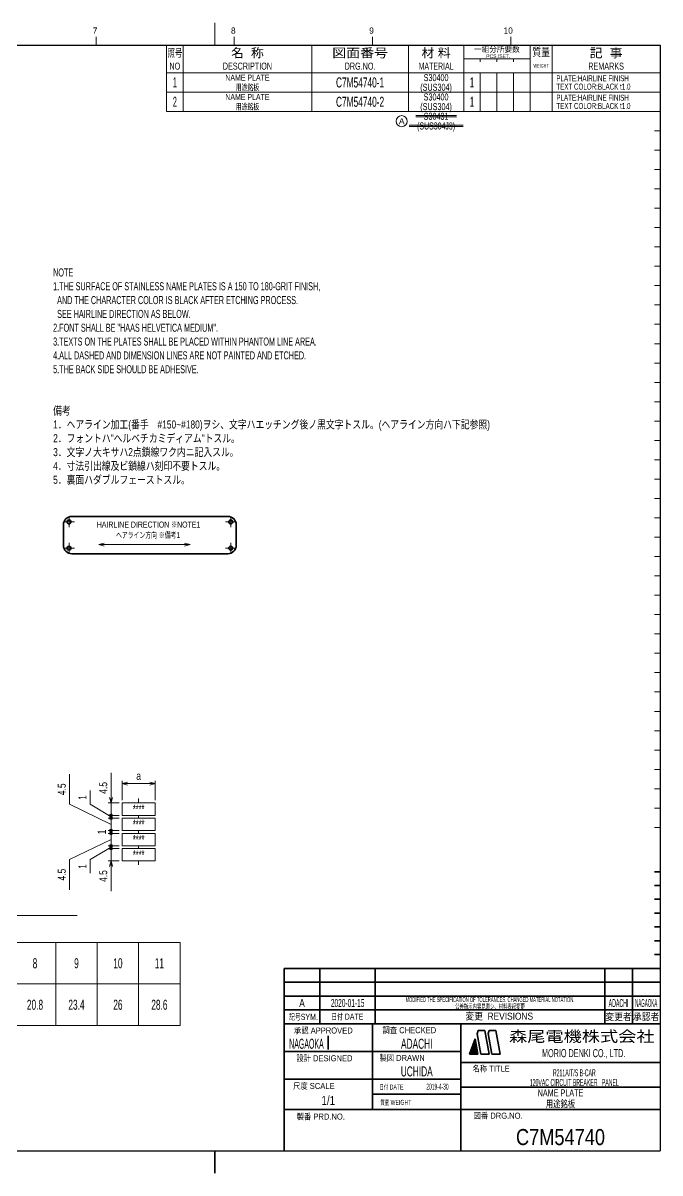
# Model space of a CAD drawing. Header units: millimetres. Extents: x 7 to 587, y 2 to 418.
# Drawn here: x 356.6 to 587, y 2 to 418 of the extents above; entities that cross this region are included whole.
import ezdxf
from ezdxf.enums import TextEntityAlignment as Align

# ---------------------------------------------------------------- set-up
doc = ezdxf.new("R2010")
doc.units = ezdxf.units.MM
doc.linetypes.add('DASHDOT', pattern=[25.3, 12.7, -6.3, 0, -6.3])
doc.linetypes.add('DIVIDE', pattern=[31.6, 12.7, -6.3, 0, -6.3, 0, -6.3])
for name, color, linetype in [('図面枠B6M', 7, 'Continuous'), ('図面枠C7M', 7, 'Continuous'), ('表題、部品表_01', 7, 'Continuous'), ('表題、部品表_02', 7, 'Continuous'), ('表題、部品表_03', 7, 'Continuous'), ('表題、部品表_訂正', 7, 'Continuous')]:
    doc.layers.add(name, color=color, linetype=linetype)
doc.styles.add('HG丸ｺﾞｼｯｸM-PRO', font='')
doc.styles.get('HG丸ｺﾞｼｯｸM-PRO').set_extended_font_data('HG丸ｺﾞｼｯｸM-PRO')

# ---------------------------------------------------------------- blocks, each defined once
blk = doc.blocks.new('BLKF026')
at = {"layer": '図面枠C7M', "color": 4, "linetype": 'Continuous', "lineweight": 13}
for p, q in [((519.749617, 49.41693), (520.269705, 49.937017)), ((519.830546, 49.63928), (520.248506, 50.05724)), ((519.911475, 49.861631), (520.227307, 50.177463)), ((519.992404, 50.083981), (520.206109, 50.297686)), ((520.073333, 50.306331), (520.18491, 50.417909)), ((520.154262, 50.528681), (520.163712, 50.538131)), ((518.157871, 44.996757), (520.693675, 47.532561)), ((518.211969, 45.192276), (520.672477, 47.652784)), ((518.292898, 45.414626), (520.651278, 47.773006)), ((518.299292, 44.996757), (520.714874, 47.412338)), ((518.373827, 45.636976), (520.63008, 47.893229)), ((518.440714, 44.996757), (520.736072, 47.292115)), ((518.454756, 45.859327), (520.608881, 48.013452)), ((518.535684, 46.081677), (520.587682, 48.133675)), ((518.582135, 44.996757), (520.757271, 47.171892)), ((518.616613, 46.304027), (520.566484, 48.253898)), ((518.697542, 46.526377), (520.545285, 48.374121)), ((518.723556, 44.996757), (520.778469, 47.051669)), ((518.778471, 46.748727), (520.524087, 48.494343)), ((518.8594, 46.971078), (520.502888, 48.614566)), ((518.864978, 44.996757), (520.799668, 46.931447)), ((518.940329, 47.193428), (520.48169, 48.734789)), ((519.006399, 44.996757), (520.820866, 46.811224)), ((519.021258, 47.415778), (520.460491, 48.855012)), ((519.102186, 47.638128), (520.439293, 48.975235)), ((519.147821, 44.996757), (520.842065, 46.691001)), ((519.183115, 47.860479), (520.418094, 49.095457)), ((519.264044, 48.082829), (520.396896, 49.21568)), ((519.289242, 44.996757), (520.863263, 46.570778)), ((519.344973, 48.305179), (520.375697, 49.335903)), ((519.425902, 48.527529), (520.354499, 49.456126)), ((519.430663, 44.996757), (520.884462, 46.450555)), ((519.506831, 48.749879), (520.3333, 49.576349)), ((519.572085, 44.996757), (520.90566, 46.330332)), ((519.58776, 48.97223), (520.312102, 49.696572)), ((519.668689, 49.19458), (520.290903, 49.816794)), ((519.713506, 44.996757), (520.926859, 46.21011)), ((519.854927, 44.996757), (520.948057, 46.089887)), ((519.996349, 44.996757), (520.969256, 45.969664)), ((520.13777, 44.996757), (520.990455, 45.849441)), ((520.279191, 44.996757), (521.011653, 45.729218)), ((520.420613, 44.996757), (521.032852, 45.608995)), ((520.562034, 44.996757), (521.05405, 45.488773)), ((520.703455, 44.996757), (521.075249, 45.36855)), ((520.844877, 44.996757), (521.096447, 45.248327)), ((520.986298, 44.996757), (521.117646, 45.128104)), ((521.12772, 44.996757), (521.138844, 45.007881))]:
    blk.add_line(p, q, dxfattribs=at)
blk = doc.blocks.new('BLKF023')
at = {"layer": '図面枠C7M', "color": 4, "linetype": 'Continuous', "lineweight": 13}
for p, q in [((426, 410), (426, 418)), ((383, 413), (383, 410)), ((433, 413), (433, 410)), ((483, 413), (483, 410)), ((533, 413), (533, 410)), ((585, 393), (587, 393)), ((585, 386), (587, 386)), ((585, 379), (587, 379)), ((585, 372), (587, 372)), ((585, 365), (587, 365)), ((585, 358), (587, 358)), ((585, 351), (587, 351)), ((585, 344), (587, 344)), ((585, 337), (587, 337)), ((585, 330), (587, 330)), ((585, 323), (587, 323)), ((585, 316), (587, 316)), ((585, 309), (587, 309)), ((585, 302), (587, 302)), ((585, 295), (587, 295)), ((585, 288), (587, 288)), ((585, 281), (587, 281)), ((585, 274), (587, 274)), ((585, 267), (587, 267)), ((587, 260), (585, 260)), ((585, 253), (587, 253)), ((585, 246), (587, 246)), ((585, 239), (587, 239)), ((585, 232), (587, 232)), ((585, 225), (587, 225)), ((585, 218), (587, 218)), ((585, 211), (587, 211)), ((585, 204), (587, 204)), ((585, 197), (587, 197)), ((585, 190), (587, 190)), ((585, 183), (587, 183)), ((585, 176), (587, 176)), ((585, 169), (587, 169)), ((585, 162), (587, 162)), ((585, 155), (587, 155)), ((585, 148), (587, 148)), ((585, 141), (587, 141)), ((585, 134), (587, 134)), ((585, 127), (587, 127))]:
    blk.add_line(p, q, dxfattribs=at)
at = {"layer": '図面枠C7M', "color": 2, "linetype": 'Continuous', "lineweight": 25}
for p, q in [((33, 410), (587, 410)), ((587, 410), (587, 10)), ((7, 10), (587, 10))]:
    blk.add_line(p, q, dxfattribs=at)
at = {"layer": '図面枠C7M', "color": 3, "linetype": 'Continuous', "lineweight": 35}
for p, q in [((587, 111), (585, 111)), ((587, 106), (585, 106)), ((587, 101), (585, 101)), ((587, 96), (585, 96)), ((587, 91), (585, 91)), ((587, 86), (585, 86)), ((587, 81), (585, 81)), ((451, 76), (587, 76)), ((451, 76), (451, 10)), ((464, 56), (464, 76)), ((484, 56), (484, 76)), ((567, 56), (567, 76)), ((577, 56), (577, 76)), ((451, 71), (587, 71)), ((451, 66), (587, 66)), ((451, 61), (587, 61)), ((451, 56), (587, 56)), ((483, 56), (483, 25)), ((515, 56), (515, 10)), ((467.01, 51.56), (467.01, 46.69)), ((518.14, 45), (520.16, 50.55)), ((521.14, 45), (520.16, 50.55)), ((520.84, 52.4), (521.23, 53.5)), ((522.14, 45), (520.84, 52.4)), ((521.23, 53.5), (523.64, 53.5)), ((525.14, 45), (523.64, 53.5)), ((525.18, 53.5), (524.82, 52.51)), ((526.14, 45), (524.82, 52.51)), ((525.18, 53.5), (527.64, 53.5)), ((529.14, 45), (527.64, 53.5)), ((451, 46), (515, 46)), ((515, 42), (587, 42)), ((518.14, 45), (521.14, 45)), ((522.14, 45), (525.14, 45)), ((526.14, 45), (529.14, 45)), ((451, 36), (515, 36)), ((483, 30.5), (515, 30.5)), ((515, 33), (587, 33)), ((451, 25), (587, 25)), ((426, 2), (426, 10))]:
    blk.add_line(p, q, dxfattribs=at)
at = {"layer": '図面枠C7M', "color": 4, "linetype": 'Continuous', "lineweight": 13}
blk.add_blockref('BLKF026', (0, 0), dxfattribs=at)
at = {"layer": '図面枠C7M', "color": 4, "linetype": 'Continuous', "lineweight": 13, "style": 'HG丸ｺﾞｼｯｸM-PRO', "width": 1.003994}
for s, height, p in [('7', 2.25, (381.79, 413.45)), ('8', 2.25, (431.8, 413.45)), ('9', 2.25, (481.8, 413.45)), ('10', 2.255, (530.4, 413.45))]:
    blk.add_text(s, height=height, dxfattribs=at).set_placement(p, align=Align.BOTTOM_LEFT)
at = {"layer": '図面枠C7M', "color": 4, "linetype": 'Continuous', "lineweight": 13, "style": 'HG丸ｺﾞｼｯｸM-PRO'}
for s, height, width, p in [('記号SYM.', 2.182, 0.69227, (458.03, 58.49)), ('日付 DATE', 2.182, 0.692507, (473.87, 58.58)), ('変更  REVISIONS', 2.5455, 0.887352, (528.85, 58.72)), ('変更者', 2.545, 0.887717, (572, 58.5)), ('承認者', 2.545, 0.887717, (582, 58.5)), ('承認 APPROVED', 2.1818, 0.863151, (465.21, 53.54)), ('調査 CHECKED', 2.182, 0.863174, (496.34, 53.67)), ('設計 DESIGNED', 2.1818, 0.862613, (465.61, 43.51)), ('製図 DRAWN', 2.182, 0.863099, (493.7, 43.65)), ('名称 TITLE', 2.182, 0.862489, (525.93, 39.77)), ('尺度 SCALE', 2.182, 0.862581, (461.78, 33.49)), ('日付 DATE', 1.818, 0.618255, (489.88, 33.09)), ('質量 WEIGHT', 1.818, 0.618812, (491.46, 27.55)), ('製番 PRD.NO.', 2.182, 0.863299, (464.29, 22.41)), ('図番 DRG.NO.', 2.182, 0.863083, (528.44, 22.73))]:
    blk.add_text(s, height=height, dxfattribs=dict(at, width=width)).set_placement(p, align=Align.MIDDLE_CENTER)
at = {"layer": '図面枠C7M', "color": 2, "linetype": 'Continuous', "lineweight": 25, "style": 'HG丸ｺﾞｼｯｸM-PRO', "width": 1.206081}
blk.add_text('森尾電機株式会社', height=4, dxfattribs=at).set_placement((558.72, 51.43), align=Align.MIDDLE_CENTER)
at = {"layer": '図面枠C7M', "color": 3, "linetype": 'Continuous', "lineweight": 35, "style": 'HG丸ｺﾞｼｯｸM-PRO', "width": 0.652197}
blk.add_text('MORIO DENKI CO., LTD.', height=2.9091, dxfattribs=at).set_placement((559.38, 45.36), align=Align.MIDDLE_CENTER)
blk = doc.blocks.new('BLKF027')
at = {"layer": '図面枠C7M', "color": 3, "linetype": 'Continuous', "lineweight": 35, "style": 'HG丸ｺﾞｼｯｸM-PRO'}
for s, height, width, p in [('A', 2.91, 0.782973, (457.5, 63.5)), ('2020-01-15', 2.909, 0.488281, (474, 63.5)), ('MODIFIED THE SPECIFICATION OF TOLERANCES. CHANGED MATERIAL NOTATION.', 1.8182, 0.497766, (525.5, 64.75)), ('ADACHI', 2.909, 0.39045, (572, 63.5)), ('NAGAOKA', 2.909, 0.334453, (582, 63.5)), ('NAGAOKA', 3.636, 0.414524, (459.11, 48.75)), ('ADACHI', 3.636, 0.619335, (499, 48.75)), ('UCHIDA', 3.636, 0.61989, (499, 38.75)), ('R211A/T/S B-CAR', 2.5455, 0.439022, (556, 38.25)), ('2019-4-30', 2.182, 0.482367, (506.5, 33.25)), ('120VAC CIRCUIT BREAKER\u3000PANEL', 2.5455, 0.439054, (556, 34.75)), ('1/1', 3.273, 0.80628, (467, 28.25)), ('NAME PLATE', 2.545, 0.742249, (551, 31)), ('C7M54740', 5.818, 0.846013, (551, 15))]:
    blk.add_text(s, height=height, dxfattribs=dict(at, width=width)).set_placement(p, align=Align.MIDDLE_CENTER)
blk = doc.blocks.new('BLKF054')
at = {"layer": '表題、部品表_01', "color": 4, "linetype": 'DASHDOT', "lineweight": 13}
for p, q in [((398.4, 137.46), (398.4, 135.87)), ((398.4, 131.37), (398.4, 130.37)), ((398.4, 125.87), (398.4, 124.87)), ((398.4, 120.37), (398.4, 119.37)), ((398.4, 114.87), (398.4, 113.46))]:
    blk.add_line(p, q, dxfattribs=at)
at = {"layer": '表題、部品表_01', "color": 4, "linetype": 'DIVIDE', "lineweight": 13}
for p, q in [((404.4, 135.87), (392.4, 135.87)), ((392.4, 135.87), (392.4, 131.37)), ((404.4, 131.37), (404.4, 135.87)), ((392.4, 131.37), (404.4, 131.37)), ((392.4, 130.37), (404.4, 130.37)), ((392.4, 130.37), (392.4, 125.87)), ((404.4, 125.87), (404.4, 130.37)), ((392.4, 125.87), (404.4, 125.87)), ((392.4, 124.87), (404.4, 124.87)), ((392.4, 124.87), (392.4, 120.37)), ((404.4, 120.37), (404.4, 124.87)), ((392.4, 120.37), (404.4, 120.37)), ((392.4, 119.37), (404.4, 119.37)), ((392.4, 119.37), (392.4, 114.87)), ((404.4, 114.87), (404.4, 119.37)), ((392.4, 114.87), (404.4, 114.87))]:
    blk.add_line(p, q, dxfattribs=at)
blk = doc.blocks.new('BLKF053')
at = {"layer": '表題、部品表_01', "color": 4, "linetype": 'DIVIDE', "lineweight": 13}
blk.add_blockref('BLKF054', (0, 0), dxfattribs=at)
at = {"layer": '表題、部品表_01', "color": 3, "linetype": 'Continuous', "lineweight": 35, "style": 'HG丸ｺﾞｼｯｸM-PRO', "width": 0.594076}
for p in [(398.4, 133.62), (398.4, 128.12), (398.4, 122.62), (398.4, 117.12)]:
    blk.add_text('****', height=3.273, dxfattribs=at).set_placement(p, align=Align.MIDDLE_CENTER)
blk = doc.blocks.new('FXTIP_ARROW_S')
at = {"color": 0, "linetype": 'Continuous', "lineweight": -2}
for q in [(-1, 0), (-0.97, 0.26), (-0.97, -0.26)]:
    blk.add_line((0, 0), q, dxfattribs=at)
blk = doc.blocks.new('FXTIP_ARROW_E')
at = {"color": 0, "linetype": 'Continuous', "lineweight": -2}
for q in [(-1, 0), (-0.97, 0.26), (-0.97, -0.26)]:
    blk.add_line((0, 0), q, dxfattribs=at)
blk = doc.blocks.new('FXTIP_BLACKDOT_E')
at = {"color": 0, "linetype": 'Continuous', "lineweight": -2}
blk.add_line((0, 0), (-1, 0), dxfattribs=at)
at = {"color": 0, "linetype": 'Continuous', "lineweight": -2, "const_width": 0.25}
blk.add_lwpolyline([(-0.125, 0, 1), (0.125, 0, 1)], format="xyb", close=True, dxfattribs=at)
at = {"color": 0, "linetype": 'Continuous', "lineweight": -2}
blk.add_circle((0, 0), 0.25, dxfattribs=at)
blk = doc.blocks.new('BLKF055')
at = {"layer": '表題、部品表_01', "color": 4, "linetype": 'Continuous', "lineweight": 13}
for p, q in [((228.4, 85.37), (413.4, 85.37)), ((228.4, 85.37), (228.4, 55.37)), ((263.4, 85.37), (263.4, 55.37)), ((278.4, 85.37), (278.4, 55.37)), ((293.4, 85.37), (293.4, 55.37)), ((308.4, 85.37), (308.4, 55.37)), ((323.4, 85.37), (323.4, 55.37)), ((338.4, 85.37), (338.4, 55.37)), ((353.4, 85.37), (353.4, 55.37)), ((368.4, 85.37), (368.4, 55.37)), ((383.4, 85.37), (383.4, 55.37)), ((398.4, 85.37), (398.4, 55.37)), ((413.4, 85.37), (413.4, 55.37)), ((228.4, 70.37), (413.4, 70.37)), ((228.4, 55.37), (413.4, 55.37))]:
    blk.add_line(p, q, dxfattribs=at)
at = {"layer": '表題、部品表_01', "color": 3, "linetype": 'Continuous', "lineweight": 35, "style": 'HG丸ｺﾞｼｯｸM-PRO'}
for s, height, width, p in [('CHARACTERS', 2.909, 0.652208, (245.9, 77.62)), ('NUMBER OF', 2.909, 0.652209, (245.9, 81.62)), ('(文字数)', 2.909, 0.781847, (245.9, 72.87)), ('MAX a SCALE', 2.9091, 0.651872, (245.9, 65.37)), ('(最大a寸法)', 2.909, 0.781984, (245.9, 60.37))]:
    blk.add_text(s, height=height, dxfattribs=dict(at, width=width)).set_placement(p, align=Align.MIDDLE_CENTER)
blk = doc.blocks.new('BLKF056')
at = {"layer": '表題、部品表_02', "color": 4, "linetype": 'Continuous', "lineweight": 13}
for p, q in [((408.5, 400), (408.5, 393)), ((408.5, 400), (587, 400)), ((414.5, 400), (414.5, 393)), ((461, 400), (461, 393)), ((496, 400), (496, 393)), ((516, 400), (516, 393)), ((522, 400), (522, 393)), ((528, 400), (528, 393)), ((534, 393), (534, 400)), ((540, 400), (540, 393)), ((548, 400), (548, 393)), ((587, 400), (587, 393)), ((408.5, 393), (587, 393))]:
    blk.add_line(p, q, dxfattribs=at)
blk = doc.blocks.new('BLKF058')
at = {"layer": '表題、部品表_02', "color": 4, "linetype": 'Continuous', "lineweight": 13}
for p, q in [((408.5, 393), (408.5, 386)), ((408.5, 393), (587, 393)), ((414.5, 393), (414.5, 386)), ((461, 393), (461, 386)), ((496, 393), (496, 386)), ((516, 393), (516, 386)), ((522, 393), (522, 386)), ((528, 393), (528, 386)), ((534, 386), (534, 393)), ((540, 393), (540, 386)), ((548, 393), (548, 386)), ((587, 393), (587, 386)), ((408.5, 386), (587, 386))]:
    blk.add_line(p, q, dxfattribs=at)
blk = doc.blocks.new('BLKF061')
at = {"layer": '表題、部品表_01', "color": 4, "linetype": 'Continuous', "lineweight": 13}
for p, q in [((408.5, 410), (408.5, 400)), ((408.5, 410), (587, 410)), ((414.5, 410), (414.5, 400)), ((461, 410), (461, 400)), ((496, 410), (496, 400)), ((516, 410), (516, 400)), ((540, 410), (540, 400)), ((548, 410), (548, 400)), ((587, 410), (587, 400)), ((516, 405), (540, 405)), ((522, 404), (522, 405)), ((528, 405), (528, 404)), ((534, 405), (534, 404)), ((408.5, 400), (587, 400))]:
    blk.add_line(p, q, dxfattribs=at)
at = {"layer": '表題、部品表_01', "color": 3, "linetype": 'Continuous', "lineweight": 35, "style": 'HG丸ｺﾞｼｯｸM-PRO'}
for s, height, width, p in [('照号', 2.909, 0.651535, (411.5, 407.2)), ('名  称', 3.273, 1.042426, (437.75, 407.2)), ('図面番号', 3.273, 1.127518, (478.5, 407.2)), ('材 料', 3.273, 1.042439, (506, 407.2)), ('一組分所要数', 2.036, 0.966638, (528, 408.5)), ('質量', 2.909, 0.781842, (544, 407.5)), ('記  事', 3.273, 1.042426, (567.5, 407.2)), ('NO', 2.545, 0.740841, (411.5, 402.4)), ('DESCRIPTION', 2.5455, 0.741365, (437.75, 402.4)), ('DRG.NO.', 2.545, 0.741189, (478.5, 402.4)), ('MATERIAL', 2.545, 0.594756, (506, 402.4)), ('PCS./SET.', 1.309, 0.862935, (528.5, 406)), ('REMARKS', 2.545, 0.742803, (567.5, 402.4)), ('WEIGHT', 1.309, 0.635507, (544, 402.5))]:
    blk.add_text(s, height=height, dxfattribs=dict(at, width=width)).set_placement(p, align=Align.MIDDLE_CENTER)
blk = doc.blocks.new('BLKF060')
at = {"layer": '表題、部品表_01', "color": 3, "linetype": 'Continuous', "lineweight": 13}
blk.add_blockref('BLKF061', (0, 0), dxfattribs=at)
blk = doc.blocks.new('BLKF062')
at = {"layer": '表題、部品表_01', "color": 4, "linetype": 'DASHDOT', "lineweight": 13}
for p, q in [((375.16, 237.52), (371.26, 237.52)), ((373.21, 235.57), (373.21, 239.47)), ((433.66, 237.52), (429.76, 237.52)), ((431.71, 235.57), (431.71, 239.47)), ((373.21, 226.07), (373.21, 229.97)), ((431.71, 226.07), (431.71, 229.97)), ((375.16, 228.02), (371.26, 228.02)), ((433.66, 228.02), (429.76, 228.02))]:
    blk.add_line(p, q, dxfattribs=at)
at = {"layer": '表題、部品表_01', "color": 3, "linetype": 'Continuous', "lineweight": 35}
for p, q in [((430.71, 239.52), (374.21, 239.52)), ((371.21, 229.02), (371.21, 236.52)), ((433.71, 229.02), (433.71, 236.52)), ((430.71, 226.02), (374.21, 226.02))]:
    blk.add_line(p, q, dxfattribs=at)
for centre in [(373.21, 237.52), (431.71, 237.52), (373.21, 228.02), (431.71, 228.02)]:
    blk.add_circle(centre, 0.7, dxfattribs=at)
for centre, start, end in [((374.21, 236.52), 90, 180), ((430.71, 236.52), 0, 90), ((374.21, 229.02), 180, 270), ((430.71, 229.02), 270, 0)]:
    blk.add_arc(centre, 3, start, end, dxfattribs=at)
blk = doc.blocks.new('BLKF065')
at = {"layer": '表題、部品表_訂正', "color": 4, "linetype": 'Continuous', "lineweight": 13}
for p, q in [((498.65, 384.5), (513.35, 384.5)), ((498.65, 384), (513.35, 384)), ((496.2, 381), (515.8, 381)), ((496.2, 380.5), (515.8, 380.5))]:
    blk.add_line(p, q, dxfattribs=at)
at = {"layer": '表題、部品表_訂正', "color": 3, "linetype": 'Continuous', "lineweight": 35, "style": 'HG丸ｺﾞｼｯｸM-PRO'}
for s, width, p in [('S30431', 0.740904, (506, 384.25)), ('(SUS304J3)', 0.593559, (506, 380.75))]:
    blk.add_text(s, height=2.545, dxfattribs=dict(at, width=width)).set_placement(p, align=Align.MIDDLE_CENTER)
blk = doc.blocks.new('BLKF066')
at = {"layer": '表題、部品表_訂正', "color": 4, "linetype": 'Continuous', "lineweight": 13}
blk.add_circle((493.57, 382.48), 2, dxfattribs=at)
at = {"layer": '表題、部品表_訂正', "color": 4, "linetype": 'Continuous', "lineweight": 13, "style": 'HG丸ｺﾞｼｯｸM-PRO', "width": 1.042301}
blk.add_text('A', height=2.18, dxfattribs=at).set_placement((493.57, 382.48), align=Align.MIDDLE_CENTER)

msp = doc.modelspace()

# ---------------------------------------------------------------- linework, layer by layer
at = {"layer": '表題、部品表_01', "color": 4, "linetype": 'Continuous', "lineweight": 13}
for p, q in [((416.98, 229.32), (383.97, 229.32)), ((373.4, 135.37), (373.4, 146.25)), ((388.4, 135.87), (388.4, 146.75)), ((392.4, 136.87), (392.4, 143.87)), ((392.4, 142.87), (404.4, 142.87)), ((404.4, 136.87), (404.4, 143.87)), ((380.9, 135.37), (380.9, 140.33)), ((388.4, 128.12), (373.4, 135.37)), ((388.4, 130.87), (380.9, 135.37)), ((391.4, 135.87), (387.4, 135.87)), ((388.4, 131.37), (388.4, 135.87)), ((391.4, 131.37), (387.4, 131.37)), ((391.4, 130.37), (387.4, 130.37)), ((388.4, 130.37), (388.4, 131.37)), ((388.4, 125.87), (388.4, 130.37)), ((391.4, 125.87), (387.4, 125.87)), ((391.4, 124.87), (387.4, 124.87)), ((388.4, 124.87), (388.4, 125.87)), ((388.4, 120.37), (388.4, 124.87)), ((388.4, 122.62), (373.4, 115.37)), ((388.4, 119.87), (380.9, 115.37)), ((391.4, 120.37), (387.4, 120.37)), ((391.4, 119.37), (387.4, 119.37)), ((388.4, 119.37), (388.4, 120.37)), ((388.4, 114.87), (388.4, 119.37)), ((373.4, 115.37), (373.4, 104.49)), ((380.9, 115.37), (380.9, 110.41)), ((391.4, 114.87), (387.4, 114.87)), ((388.4, 103.99), (388.4, 114.87)), ((270.7, 95.17), (376.1, 95.17))]:
    msp.add_line(p, q, dxfattribs=at)

# ---------------------------------------------------------------- block references
at = {"layer": '図面枠C7M', "color": 4, "linetype": 'Continuous', "lineweight": 13}
msp.add_blockref('BLKF023', (0, 0), dxfattribs=at)
at = {"layer": '図面枠C7M', "color": 3, "linetype": 'Continuous', "lineweight": 35}
msp.add_blockref('BLKF027', (0, 0), dxfattribs=at)
at = {"layer": '表題、部品表_01', "color": 3, "linetype": 'Continuous', "lineweight": 35}
for name in ['BLKF060', 'BLKF062', 'BLKF053']:
    msp.add_blockref(name, (0, 0), dxfattribs=at)
at = {"layer": '表題、部品表_01', "color": 4, "linetype": 'Continuous', "lineweight": 13, "xscale": 2, "yscale": 2}
for name, p, rotation in [('FXTIP_ARROW_E', (383.97, 229.32), 180), ('FXTIP_ARROW_S', (392.4, 142.87), 180), ('FXTIP_ARROW_E', (404.4, 142.87), 360), ('FXTIP_ARROW_S', (388.4, 135.87), 270), ('FXTIP_BLACKDOT_E', (388.4, 131.37), 90), ('FXTIP_BLACKDOT_E', (388.4, 130.37), 90), ('FXTIP_BLACKDOT_E', (388.4, 125.87), 90), ('FXTIP_BLACKDOT_E', (388.4, 124.87), 90), ('FXTIP_BLACKDOT_E', (388.4, 120.37), 90), ('FXTIP_BLACKDOT_E', (388.4, 119.37), 90), ('FXTIP_ARROW_E', (388.4, 114.87), 90)]:
    msp.add_blockref(name, p, dxfattribs=dict(at, rotation=rotation))
msp.add_blockref('FXTIP_ARROW_S', (416.98, 229.32), dxfattribs=at)
at = {"layer": '表題、部品表_01', "color": 4, "linetype": 'Continuous', "lineweight": 13}
msp.add_blockref('BLKF055', (0, 0), dxfattribs=at)
at = {"layer": '表題、部品表_02', "color": 4, "linetype": 'Continuous', "lineweight": 13}
for name in ['BLKF056', 'BLKF058']:
    msp.add_blockref(name, (0, 0), dxfattribs=at)
at = {"layer": '表題、部品表_訂正', "color": 4, "linetype": 'Continuous', "lineweight": 13}
for name in ['BLKF066', 'BLKF065']:
    msp.add_blockref(name, (0, 0), dxfattribs=at)

# ---------------------------------------------------------------- texts
at = {"layer": '図面枠B6M', "color": 3, "linetype": 'Continuous', "lineweight": 35, "style": 'HG丸ｺﾞｼｯｸM-PRO', "width": 0.741121}
msp.add_text('用途銘板', height=2.545, dxfattribs=at).set_placement((551, 27), align=Align.MIDDLE_CENTER)
at = {"layer": '図面枠C7M', "color": 3, "linetype": 'Continuous', "lineweight": 35, "style": 'HG丸ｺﾞｼｯｸM-PRO', "width": 0.618958}
msp.add_text('公差指示内容見直シ、材料表記変更', height=1.8182, dxfattribs=at).set_placement((525.5, 62.25), align=Align.MIDDLE_CENTER)
at = {"layer": '表題、部品表_01', "color": 3, "linetype": 'Continuous', "lineweight": 35, "style": 'HG丸ｺﾞｼｯｸM-PRO'}
for s, height, width, p in [('NOTE', 2.909, 0.651162, (367.46, 327.77)), ('1.THE SURFACE OF STAINLESS NAME PLATES IS A 150 TO 180-GRIT FINISH,', 2.9091, 0.651906, (367.46, 322.77)), ('  AND THE CHARACTER COLOR IS BLACK AFTER ETCHING PROCESS.', 2.9091, 0.651808, (367.46, 317.77)), ('  SEE HAIRLINE DIRECTION AS BELOW.', 2.9091, 0.651873, (367.46, 312.77)), ('2.FONT SHALL BE "HAAS HELVETICA MEDIUM".', 2.9091, 0.651802, (367.46, 307.77)), ('3.TEXTS ON THE PLATES SHALL BE PLACED WITHIN PHANTOM LINE AREA.', 2.9091, 0.651427, (367.46, 302.77)), ('4.ALL DASHED AND DIMENSION LINES ARE NOT PAINTED AND ETCHED.', 2.9091, 0.651815, (367.46, 297.77)), ('5.THE BACK SIDE SHOULD BE ADHESIVE.', 2.9091, 0.651629, (367.46, 292.77)), ('備考', 2.909, 0.781842, (367.46, 277.77)), ('1．ヘアライン加工(番手\u3000#150~#180)ヲシ、文字ハエッチング後ノ黒文字トスル。(ヘアライン方向ハ下記参照)', 2.9091, 0.78218, (367.46, 272.77)), ('2．フォントハ"ヘルベチカミディアム"トスル。', 2.9091, 0.782029, (367.46, 267.77)), ('3．文字ノ大キサハ2点鎖線ワク内ニ記入スル。', 2.9091, 0.782029, (367.46, 262.77)), ('4．寸法引出線及ビ鎖線ハ刻印不要トスル。', 2.9091, 0.781944, (367.46, 257.77)), ('5．裏面ハダブルフェーストスル。', 2.9091, 0.78197, (367.46, 252.77))]:
    msp.add_text(s, height=height, dxfattribs=dict(at, width=width)).set_placement(p, align=Align.MIDDLE_LEFT)
for s, width, p in [('HAIRLINE DIRECTION ※NOTE1', 0.69259, (401.98, 234.82)), ('ヘアライン方向 ※備考1', 0.692024, (401.84, 231.01))]:
    msp.add_text(s, height=2.1818, dxfattribs=dict(at, width=width)).set_placement(p, align=Align.BOTTOM_CENTER)
for s, height, rotation, width, p in [('a', 2.91, 0, 0.783015, (398.4, 143.37)), ('4.5', 2.909, 90, 0.784839, (372.9, 140.81)), ('4.5', 2.909, 90, 0.784839, (387.9, 141.31)), ('1', 2.91, 90, 0.784542, (380.4, 137.85)), ('1', 2.91, 90, 0.784542, (387.4, 125.37)), ('1', 2.91, 90, 0.784542, (380.4, 112.89)), ('4.5', 2.909, 90, 0.784839, (372.9, 109.93)), ('4.5', 2.909, 90, 0.784839, (387.9, 109.43))]:
    msp.add_text(s, height=height, rotation=rotation, dxfattribs=dict(at, width=width)).set_placement(p, align=Align.BOTTOM_CENTER)
for s, height, width, p in [('8', 3.64, 0.619953, (360.9, 77.87)), ('9', 3.64, 0.619953, (375.9, 77.87)), ('10', 3.636, 0.619953, (390.9, 77.87)), ('11', 3.636, 0.619953, (405.9, 77.87)), ('20.8', 3.636, 0.619098, (360.9, 62.87)), ('23.4', 3.636, 0.619098, (375.9, 62.87)), ('26', 3.636, 0.619953, (390.9, 62.87)), ('28.6', 3.636, 0.619098, (405.9, 62.87))]:
    msp.add_text(s, height=height, dxfattribs=dict(at, width=width)).set_placement(p, align=Align.MIDDLE_CENTER)
at = {"layer": '表題、部品表_03', "color": 3, "linetype": 'Continuous', "lineweight": 35, "style": 'HG丸ｺﾞｼｯｸM-PRO'}
for s, height, width, p in [('S30400', 2.545, 0.740904, (506, 398.25)), ('1', 3.64, 0.521199, (411.5, 396.5)), ('NAME PLATE', 2.182, 0.692312, (437.75, 398.25)), ('用途銘板', 2.182, 0.692256, (437.75, 394.75)), ('C7M54740-1', 3.636, 0.61972, (478.5, 396.5)), ('(SUS304)', 2.545, 0.740651, (506, 394.75)), ('1', 3.64, 0.576062, (519, 396.5)), ('2', 3.64, 0.521199, (411.5, 389.5)), ('NAME PLATE', 2.182, 0.692312, (437.75, 391.25)), ('C7M54740-2', 3.636, 0.61972, (478.5, 389.5)), ('S30400', 2.545, 0.740904, (506, 391.25)), ('1', 3.64, 0.576062, (519, 389.5)), ('用途銘板', 2.182, 0.692256, (437.75, 387.75)), ('(SUS304)', 2.545, 0.740651, (506, 387.75))]:
    msp.add_text(s, height=height, dxfattribs=dict(at, width=width)).set_placement(p, align=Align.MIDDLE_CENTER)
for s, width, p in [('TEXT COLOR:BLACK t1.0', 0.618279, (549.5, 395)), ('PLATE:HAIRLINE FINISH', 0.619089, (549.5, 398)), ('PLATE:HAIRLINE FINISH', 0.619089, (549.5, 391)), ('TEXT COLOR:BLACK t1.0', 0.618279, (549.5, 388))]:
    msp.add_text(s, height=2.1818, dxfattribs=dict(at, width=width)).set_placement(p, align=Align.MIDDLE_LEFT)

doc.saveas('drawing.dxf')
